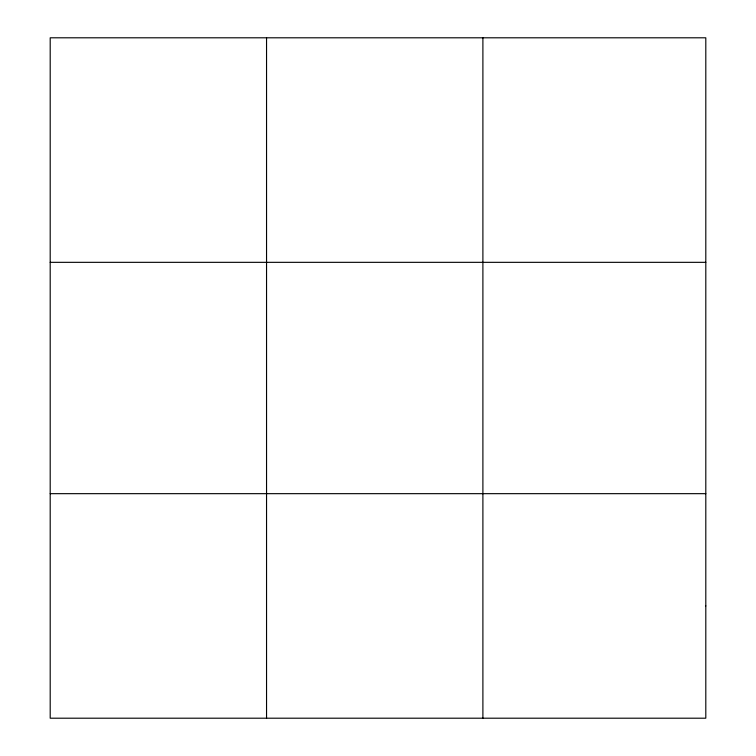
<?xml version="1.0" encoding="UTF-8"?>
<svg xmlns="http://www.w3.org/2000/svg" width="756" height="756" viewBox="0 0 756 756"><rect width="100%" height="100%" fill="white"/><g stroke="black" fill="none" stroke-linecap="round" stroke-linejoin="round"><path stroke-width="1.13" d="M266.547 718.2L266.547 37.8M482.895 718.2L482.895 37.8M50.198 262.332L705.802 262.332M50.198 493.668L705.802 493.668M705.802 605.934L705.802 718.2L50.198 718.2L50.198 37.8L705.802 37.8L705.802 605.934"/></g></svg>
